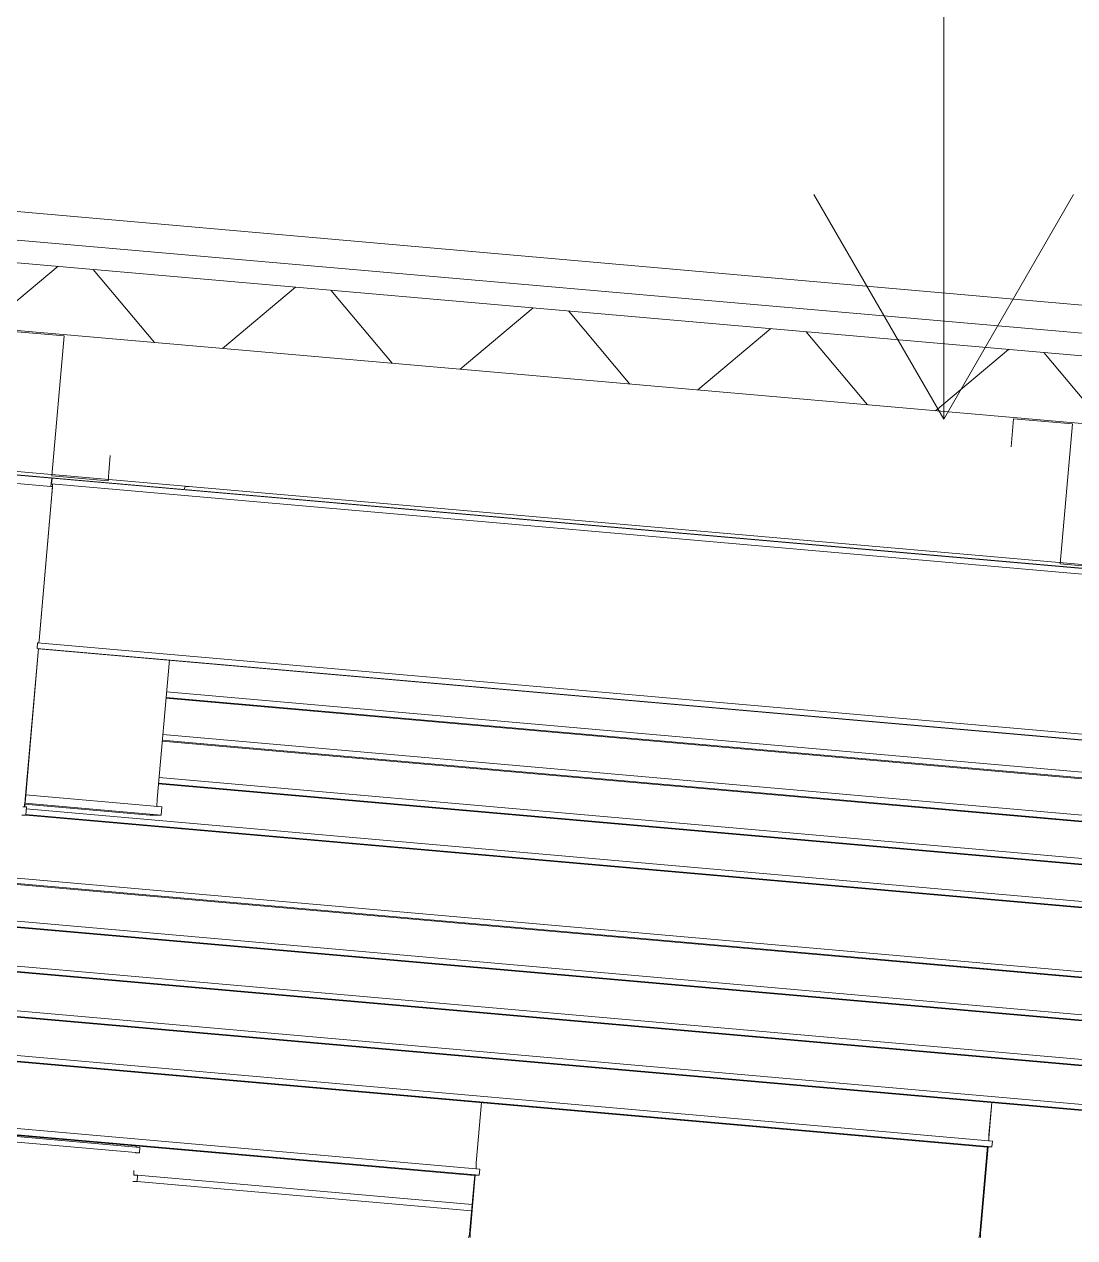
# Model space of a CAD drawing. Header units: millimetres. Extents: x 4237772 to 4686020, y -673 to 29459.
# Drawn here: x 4492760 to 4494628, y 15364 to 17524 of the extents above; entities that cross this region are included whole.
import ezdxf

# ---------------------------------------------------------------- set-up
doc = ezdxf.new("R2010")
doc.units = ezdxf.units.MM
for name, color, linetype, lineweight in [('A-DETL', 90, 'Continuous', 18), ('A-ROOF', 132, 'Continuous', 5), ('A-ROOF-PATT', 132, 'Continuous', 5), ('G-ANNO-TEXT', 231, 'Continuous', 5), ('S-BEAM', 12, 'Continuous', 5)]:
    doc.layers.add(name, color=color, linetype=linetype, lineweight=lineweight)

# ---------------------------------------------------------------- blocks, each defined once
blk = doc.blocks.new('Structural Framing 21 - Structural Framing 1-750478-SECTION - GRIDS B1-B2')
at = {"layer": 'S-BEAM'}
for p, q in [((4461313, 16054.2), (4467337.7, 15525.1)), ((4461313, 16044.5), (4467336.9, 15515.5)), ((4467336.9, 15515.5), (4467329.8, 15515.5)), ((4467337.7, 15525.1), (4467336.9, 15515.5)), ((4467325.3, 15464.7), (4467332.8, 15464.7)), ((4467333.7, 15475.5), (4467327.3, 15475.5)), ((4467332.8, 15464.7), (4467333.7, 15475.5)), ((4467927.7, 15412.4), (4467332.8, 15464.7)), ((4467333.7, 15475.5), (4467928.7, 15423.3))]:
    blk.add_line(p, q, dxfattribs=at)
for centre, start_param, end_param in [((4467332.5, 15536.5), 2.36383, 2.887429), ((4467328.3, 15486.9), 1.840231, 3.149228)]:
    blk.add_ellipse(centre, major_axis=(1, 11.4), ratio=0.086944, start_param=start_param, end_param=end_param, dxfattribs=at)
blk = doc.blocks.new('Structural Framing 30 - Structural Framing 1-951963-SECTION - GRIDS B1-B2')
at = {"layer": 'S-BEAM'}
for p, q in [((4467933.2, 15476.3), (4467924.7, 15378.2)), ((4467925.5, 15378.2), (4467934.1, 15476.2))]:
    blk.add_line(p, q, dxfattribs=at)
for centre, start_param, end_param in [((4467923.5, 15378.2), 3.149228, 4.720025), ((4467926.7, 15378.2), 1.578432, 2.887429)]:
    blk.add_ellipse(centre, major_axis=(1.2, 13.9), ratio=0.086944, start_param=start_param, end_param=end_param, dxfattribs=at)
blk = doc.blocks.new('Structural Framing 15 - Structural Framing 1-952687-SECTION - GRIDS B1-B2')
at = {"layer": 'S-BEAM'}
blk.add_line((4467157.1, 16412.5), (4474693.6, 15751.8), dxfattribs=at)
blk = doc.blocks.new('Structural Framing 56 - Structural Framing 1-1480425-SECTION - GRIDS B1-B2')
at = {"layer": 'S-BEAM'}
for p, q in [((4467425.2, 16701.2), (4467418.2, 16701.2)), ((4467390.1, 16392.5), (4467368.4, 16144.9)), ((4467134.3, 16152.3), (4467376.7, 16131)), ((4467132.7, 16135.8), (4467355.5, 16116.2)), ((4467132.9, 16137.6), (4467375.4, 16116.2)), ((4467376.7, 16131), (4467375.4, 16116.2)), ((4467375.4, 16116.2), (4467355.5, 16116.2))]:
    blk.add_line(p, q, dxfattribs=at)
for centre, start_param, end_param in [((4467417, 16687.2), 0.007648, 0.793047), ((4467369.7, 16144.9), 1.578445, 2.887442)]:
    blk.add_ellipse(centre, major_axis=(1.2, 13.9), ratio=0.086943, start_param=start_param, end_param=end_param, dxfattribs=at)
blk = doc.blocks.new('Structural Framing 45 - Structural Framing 1-1619783-SECTION - GRIDS B1-B2')
at = {"layer": 'S-BEAM'}
for p, q in [((4467942.3, 15486.4), (4461313, 16068.7)), ((4467941.4, 15475.6), (4461313, 16057.7)), ((4467925.8, 15475.6), (4461313, 16056.4)), ((4467945.3, 15604.8), (4467936, 15497.8)), ((4467942.3, 15486.4), (4467941.4, 15475.6)), ((4467941.4, 15475.6), (4467925.8, 15475.6))]:
    blk.add_line(p, q, dxfattribs=at)
blk.add_ellipse((4467937, 15497.8), major_axis=(1, 11.4), ratio=0.086944, start_param=1.578432, end_param=2.887429, dxfattribs=at)
blk = doc.blocks.new('Structural Framing 35 - Structural Framing 1-1620381-SECTION - GRIDS B1-B2')
at = {"layer": 'S-BEAM'}
for p, q in [((4469761.7, 15536.1), (4461313, 16278.1)), ((4469760.8, 15526.4), (4461313, 16268.3)), ((4469745.9, 15526.4), (4461313, 16267))]:
    blk.add_line(p, q, dxfattribs=at)
blk = doc.blocks.new('Structural Framing 48 - Structural Framing 1-1622040-SECTION - GRIDS B1-B2')
at = {"layer": 'S-BEAM'}
for p, q in [((4471561.7, 15526.4), (4461637.4, 16398)), ((4471576.6, 15526.4), (4461637.5, 16399.3)), ((4471577.4, 15536.1), (4461638.3, 16409))]:
    blk.add_line(p, q, dxfattribs=at)
blk = doc.blocks.new('Structural Framing 31 - Structural Framing 1-1636888-SECTION - GRIDS B1-B2')
at = {"layer": 'S-BEAM'}
for p, q in [((4470669.3, 15536.1), (4461313, 16357.8)), ((4470668.5, 15526.4), (4461313, 16348)), ((4470653.6, 15526.4), (4461313, 16346.7))]:
    blk.add_line(p, q, dxfattribs=at)
blk = doc.blocks.new('Structural Framing 36 - Structural Framing 1-1636954-SECTION - GRIDS B1-B2')
at = {"layer": 'S-BEAM'}
for p, q in [((4468847.5, 15542.2), (4468852.9, 15604.8)), ((4468845.3, 15527.1), (4468832.4, 15378.2)), ((4468833.2, 15378.2), (4468846.2, 15527))]:
    blk.add_line(p, q, dxfattribs=at)
for centre, start_param, end_param in [((4468831.1, 15378.2), 3.149228, 4.720025), ((4468834.4, 15378.2), 1.578432, 2.887429)]:
    blk.add_ellipse(centre, major_axis=(1.2, 13.9), ratio=0.086944, start_param=start_param, end_param=end_param, dxfattribs=at)
blk = doc.blocks.new('Structural Framing 38 - Structural Framing 1-1636983-SECTION - GRIDS B1-B2')
at = {"layer": 'S-BEAM'}
for p, q in [((4468854, 15536.1), (4461313, 16198.3)), ((4468853.2, 15526.4), (4461313, 16188.6)), ((4468838.2, 15526.4), (4461313, 16187.3)), ((4468852.8, 15604.8), (4468847.8, 15547.4)), ((4468853.2, 15526.4), (4468838.2, 15526.4)), ((4468854, 15536.1), (4468853.2, 15526.4))]:
    blk.add_line(p, q, dxfattribs=at)
for start_param, end_param in [(1.578432, 1.840231), (2.102031, 2.887429)]:
    blk.add_ellipse((4468848.8, 15547.4), major_axis=(1, 11.4), ratio=0.086944, start_param=start_param, end_param=end_param, dxfattribs=at)
blk = doc.blocks.new('Structural Framing 43 - Structural Framing 1-1638387-SECTION - GRIDS B1-B2')
at = {"layer": 'S-BEAM'}
for p, q in [((4472448.9, 15526.4), (4462510.2, 16399.3)), ((4472434, 15526.4), (4462510.2, 16397.9)), ((4472449.8, 15536.1), (4462511, 16408.9))]:
    blk.add_line(p, q, dxfattribs=at)
blk = doc.blocks.new('Structural Framing 9 - Structural Framing 1-1639774-SECTION - GRIDS B1-B2')
at = {"layer": 'S-BEAM'}
for p, q in [((4473322.3, 15574.2), (4467134.4, 16117.7)), ((4473307.9, 15574.2), (4467134.6, 16116.4)), ((4473323.2, 15584.4), (4467135.6, 16127.8))]:
    blk.add_line(p, q, dxfattribs=at)
blk = doc.blocks.new('Structural Framing 49 - Structural Framing 1-1640112-SECTION - GRIDS B1-B2')
at = {"layer": 'S-BEAM'}
for p, q in [((4474195.1, 15574.2), (4467370.9, 16173.5)), ((4474196, 15584.4), (4467371.8, 16183.7)), ((4474180.7, 15574.2), (4467370.8, 16172.3))]:
    blk.add_line(p, q, dxfattribs=at)
blk = doc.blocks.new('Structural Framing 52 - Structural Framing 1-1640171-SECTION - GRIDS B1-B2')
at = {"layer": 'S-BEAM'}
for p, q in [((4475068.8, 15584.4), (4467378.5, 16259.8)), ((4475053.5, 15574.2), (4467377.5, 16248.3)), ((4475067.9, 15574.2), (4467377.6, 16249.6))]:
    blk.add_line(p, q, dxfattribs=at)
blk = doc.blocks.new('Structural Framing 55 - Structural Framing 1-1640232-SECTION - GRIDS B1-B2')
at = {"layer": 'S-BEAM'}
for p, q in [((4474690.1, 15682.8), (4467384.1, 16324.4)), ((4474690.2, 15684), (4467384.2, 16325.7)), ((4474691.1, 15694.2), (4467385.1, 16335.8))]:
    blk.add_line(p, q, dxfattribs=at)
blk = doc.blocks.new('Structural Framing 25 - Structural Framing 1-1640794-SECTION - GRIDS B1-B2')
at = {"layer": 'S-BEAM'}
for p, q in [((4461206.2, 17239.7), (4467180.8, 16715.9)), ((4461212.3, 17239.7), (4467186.8, 16715.9)), ((4461206.2, 17224.9), (4467179.5, 16701.2)), ((4467180.8, 16715.9), (4467179.5, 16701.2)), ((4467180.5, 16705.8), (4467181.4, 16715.9)), ((4467186.8, 16715.9), (4467180.8, 16715.9)), ((4467181.4, 16715.9), (4467186.2, 16715.9)), ((4467181.4, 16715.9), (4474724, 16054.6)), ((4474729, 16054.6), (4467186.2, 16715.9)), ((4467159.1, 16434.6), (4467181.8, 16694.4)), ((4467179.5, 16701.2), (4467182, 16701.2)), ((4467180.5, 16705.8), (4474723.1, 16044.5)), ((4467181.2, 16687.2), (4467158.4, 16427.2)), ((4467157.1, 16412.9), (4467133.6, 16144.9)), ((4467134, 16144.9), (4467157.4, 16412.9)), ((4467154.9, 16413.1), (4467155.8, 16423.2)), ((4467154.9, 16413.1), (4474697.7, 15751.8)), ((4467155.8, 16423.2), (4467157.8, 16423.2)), ((4467155.8, 16423.2), (4474698.6, 15761.9)), ((4467132, 16131), (4467129.3, 16131)), ((4467135.9, 16131), (4467132.1, 16131.3)), ((4467135.9, 16131), (4467133.1, 16131)), ((4467134.6, 16116.2), (4467135.9, 16131)), ((4467128, 16116.2), (4467134.6, 16116.2))]:
    blk.add_line(p, q, dxfattribs=at)
for centre, major_axis, start_param, end_param in [((4467180.7, 16687.2), (1.2, 13.9), 4.714918, 6.283185), ((4467181.5, 16694.4), (1, 11.4), 4.714918, 6.283185), ((4467158.8, 16434.6), (1, 11.4), 4.191319, 4.714918), ((4467158.8, 16434.6), (1, 11.4), 3.144121, 3.929519), ((4467133.2, 16144.9), (1.2, 13.9), 3.144121, 4.714918), ((4467134.4, 16144.9), (1.2, 13.9), 1.573325, 3.141593)]:
    blk.add_ellipse(centre, major_axis=major_axis, ratio=0.028842, start_param=start_param, end_param=end_param, dxfattribs=at)

msp = doc.modelspace()

# ---------------------------------------------------------------- hatches: boundary and pattern name
at = {"layer": 'A-ROOF-PATT'}
h = msp.add_hatch(dxfattribs=at)
h.set_pattern_fill('FP_185', color=256, angle=-135, style=0, pattern_type=2)
h.set_pattern_definition([(40, (4488880.53, 10654.8), (-192.8363, 229.8133), []), (130, (4488880.53, 10654.8), (-229.8133, -192.8363), [])])
h.paths.add_polyline_path([(4466934.1, 15751), (4486858.1, 17494.1), (4505014.6, 15905.6), (4505014.6, 16026.1), (4486858.1, 17614.6), (4466934.1, 15871.4)])

# ---------------------------------------------------------------- linework, layer by layer
at = {"layer": 'A-DETL', "lineweight": 13}
for p, q in [((4492726, 16978.5), (4492830.6, 16969.4)), ((4492830.6, 16969.4), (4492808.8, 16720.3)), ((4494519.2, 16821.6), (4494514.8, 16771.8)), ((4494519.2, 16821.6), (4494623.8, 16812.5)), ((4494623.8, 16812.5), (4494602, 16563.4)), ((4492908.5, 16711.6), (4492912.4, 16756.4)), ((4492808.8, 16720.3), (4492908.5, 16711.6)), ((4494602, 16563.4), (4494701.6, 16554.7))]:
    msp.add_line(p, q, dxfattribs=at)
at = {"layer": 'A-ROOF'}
for p, q in [((4487156.5, 17681), (4496059.1, 16899.5)), ((4486858.1, 17614.6), (4505014.6, 16026.1)), ((4486858.1, 17494.1), (4505014.6, 15905.6))]:
    msp.add_line(p, q, dxfattribs=at)
at = {"layer": 'A-ROOF', "lineweight": 15}
for p, q in [((4496034.1, 16851.9), (4486858.1, 17654.7)), ((4486858.1, 17243.1), (4504743.1, 15678.4))]:
    msp.add_line(p, q, dxfattribs=at)
at = {"layer": 'G-ANNO-TEXT', "color": 7}
for q in [(4494395, 20182.2), (4494164.1, 17220.8), (4494626, 17220.8)]:
    msp.add_line((4494395, 16820.8), q, dxfattribs=at)

# ---------------------------------------------------------------- block references
at = {"layer": 'S-BEAM'}
for name in ['Structural Framing 56 - Structural Framing 1-1480425-SECTION - GRIDS B1-B2', 'Structural Framing 15 - Structural Framing 1-952687-SECTION - GRIDS B1-B2', 'Structural Framing 25 - Structural Framing 1-1640794-SECTION - GRIDS B1-B2', 'Structural Framing 38 - Structural Framing 1-1636983-SECTION - GRIDS B1-B2', 'Structural Framing 35 - Structural Framing 1-1620381-SECTION - GRIDS B1-B2', 'Structural Framing 31 - Structural Framing 1-1636888-SECTION - GRIDS B1-B2', 'Structural Framing 48 - Structural Framing 1-1622040-SECTION - GRIDS B1-B2', 'Structural Framing 43 - Structural Framing 1-1638387-SECTION - GRIDS B1-B2', 'Structural Framing 55 - Structural Framing 1-1640232-SECTION - GRIDS B1-B2', 'Structural Framing 21 - Structural Framing 1-750478-SECTION - GRIDS B1-B2', 'Structural Framing 45 - Structural Framing 1-1619783-SECTION - GRIDS B1-B2', 'Structural Framing 52 - Structural Framing 1-1640171-SECTION - GRIDS B1-B2', 'Structural Framing 49 - Structural Framing 1-1640112-SECTION - GRIDS B1-B2', 'Structural Framing 9 - Structural Framing 1-1639774-SECTION - GRIDS B1-B2', 'Structural Framing 36 - Structural Framing 1-1636954-SECTION - GRIDS B1-B2', 'Structural Framing 30 - Structural Framing 1-951963-SECTION - GRIDS B1-B2']:
    msp.add_blockref(name, (25627.5, 0), dxfattribs=at)

doc.saveas('drawing.dxf')
